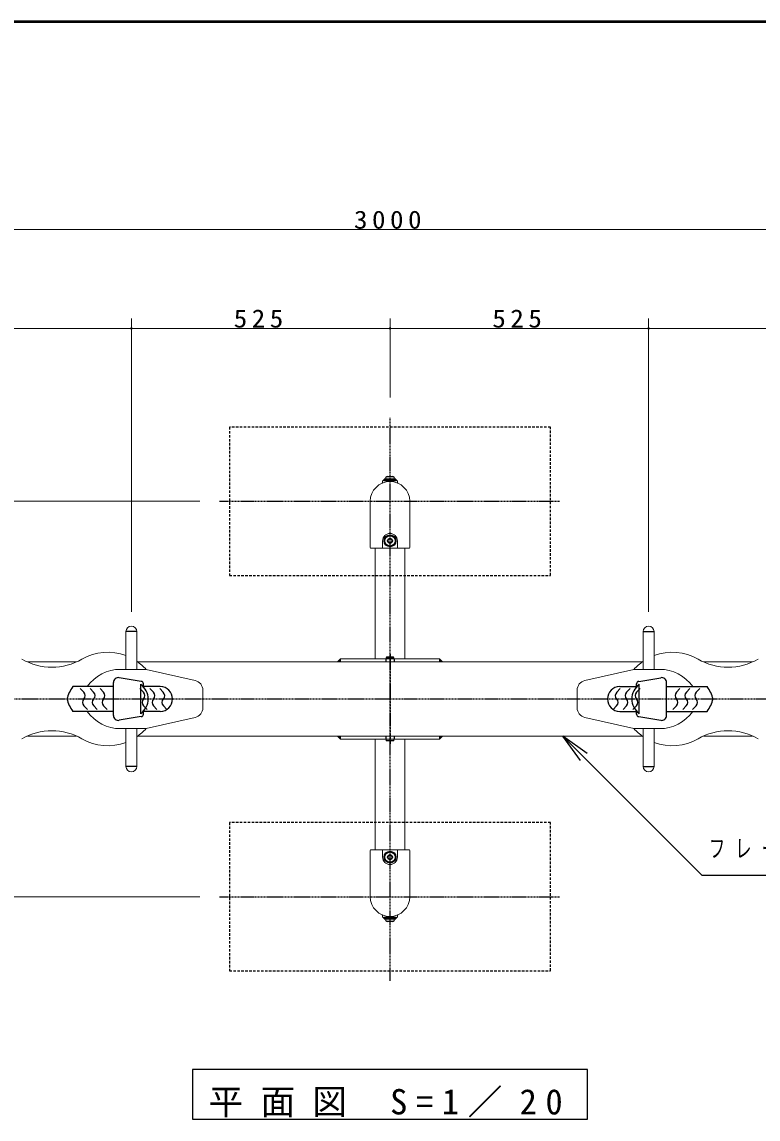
# Model space of a CAD drawing. Units: millimetres at full size, with parts at other scales. Extents: x -7816 to 0, y -1379 to 5340.
# Drawn here: x -6013 to -4523, y 3120 to 5340 of the extents above; entities that cross this region are included whole.
import ezdxf

# ---------------------------------------------------------------- set-up
doc = ezdxf.new("R2010")
doc.units = ezdxf.units.MM
doc.linetypes.add('USER2', pattern=[6, 3, -1, 1, -1])
doc.linetypes.add('USER4', pattern=[8, 5, -3])
for name, color, linetype, lineweight in [('A3図枠', 7, 'Continuous', 25), ('線', 2, 'Continuous', 25), ('補助', 2, 'Continuous', 13)]:
    doc.layers.add(name, color=color, linetype=linetype, lineweight=lineweight)
doc.styles.add('ＭＳ ゴシック', font='')
doc.styles.get('ＭＳ ゴシック').set_extended_font_data('MS Gothic')

# ---------------------------------------------------------------- blocks, each defined once
blk = doc.blocks.new('dimension_origin')
at = {"color": 0, "linetype": 'Continuous', "lineweight": -2}
blk.add_circle((0, 0), 1.25, dxfattribs=at)

msp = doc.modelspace()

# ---------------------------------------------------------------- linework, layer by layer
at = {"layer": 'A3図枠', "lineweight": 50}
msp.add_line((0, 5340), (-7700, 5340), dxfattribs=at)
at = {"layer": '線', "color": 20, "linetype": 'USER2'}
for p, q in [((-5268, 3400), (-5268, 4540)), ((-5613, 4370), (-4923, 4370)), ((-5268, 4061), (-5268, 3879)), ((-6775, 3970), (-3761, 3970)), ((-5613, 3570), (-4923, 3570))]:
    msp.add_line(p, q, dxfattribs=at)
at = {"layer": '線'}
for p, q in [((-5273, 4420.346), (-5263, 4420.346)), ((-5280, 4414.546), (-5256, 4414.546)), ((-5280, 4412.046), (-5280, 4414.546)), ((-5280, 4412.046), (-5256, 4412.046)), ((-5278.5, 4415.546), (-5278.5, 4414.546)), ((-5278.5, 4415.546), (-5257.5, 4415.546)), ((-5278.5, 4414.546), (-5257.5, 4414.546)), ((-5257.5, 4415.546), (-5257.5, 4414.546)), ((-5256, 4414.546), (-5256, 4412.046)), ((-5780.582, 4106.5), (-5802.582, 4106.5)), ((-4755.418, 4106.5), (-4733.418, 4106.5)), ((-5368, 4051), (-5374, 4045)), ((-5276, 4054), (-5260, 4054)), ((-5168, 4051), (-5162, 4045)), ((-5827.911, 3936.788), (-5827.911, 4003.212)), ((-5771.572, 4005.691), (-5816.281, 4013.078)), ((-5772.451, 3940), (-5772.451, 4000)), ((-5767.387, 3995), (-5767.387, 4000.758)), ((-4768.613, 3995), (-4768.613, 4000.758)), ((-4764.428, 4005.691), (-4719.719, 4013.078)), ((-4763.549, 3940), (-4763.549, 4000)), ((-4708.089, 3936.788), (-4708.089, 4003.212)), ((-5827.911, 3995), (-5910.449, 3995)), ((-5888.031, 3984.02), (-5895.102, 3991.091)), ((-5868.031, 3984.02), (-5875.102, 3991.091)), ((-5848.031, 3984.02), (-5855.102, 3991.091)), ((-5767.103, 3984.02), (-5774.174, 3991.091)), ((-5733.238, 3995), (-5767.387, 3995)), ((-5747.103, 3984.02), (-5754.174, 3991.091)), ((-5727.103, 3984.02), (-5734.174, 3991.091)), ((-4808.897, 3984.02), (-4801.826, 3991.091)), ((-4802.762, 3995), (-4768.613, 3995)), ((-4788.897, 3984.02), (-4781.826, 3991.091)), ((-4768.897, 3984.02), (-4761.826, 3991.091)), ((-4708.089, 3995), (-4625.551, 3995)), ((-4687.969, 3984.02), (-4680.898, 3991.091)), ((-4667.969, 3984.02), (-4660.898, 3991.091)), ((-4647.969, 3984.02), (-4640.898, 3991.091)), ((-5887.791, 3955.98), (-5880.72, 3948.909)), ((-5867.791, 3955.98), (-5860.72, 3948.909)), ((-5847.791, 3955.98), (-5840.72, 3948.909)), ((-5766.864, 3955.98), (-5759.793, 3948.909)), ((-5746.864, 3955.98), (-5739.793, 3948.909)), ((-5726.864, 3955.98), (-5719.793, 3948.909)), ((-4809.136, 3955.98), (-4816.207, 3948.909)), ((-4789.136, 3955.98), (-4796.207, 3948.909)), ((-4769.136, 3955.98), (-4776.207, 3948.909)), ((-4688.209, 3955.98), (-4695.28, 3948.909)), ((-4668.209, 3955.98), (-4675.28, 3948.909)), ((-4648.209, 3955.98), (-4655.28, 3948.909)), ((-5827.911, 3945), (-5910.449, 3945)), ((-5771.572, 3934.309), (-5816.281, 3926.922)), ((-5767.387, 3939.242), (-5767.387, 3945)), ((-5733.238, 3945), (-5767.387, 3945)), ((-4802.762, 3945), (-4768.613, 3945)), ((-4768.613, 3939.242), (-4768.613, 3945)), ((-4764.428, 3934.309), (-4719.719, 3926.922)), ((-4708.089, 3945), (-4625.551, 3945)), ((-5368, 3889), (-5374, 3895)), ((-5276, 3886), (-5260, 3886)), ((-5168, 3889), (-5162, 3895)), ((-5780.582, 3833.5), (-5802.582, 3833.5)), ((-4755.418, 3833.5), (-4733.418, 3833.5)), ((-5280, 3525.454), (-5280, 3527.954)), ((-5256, 3527.954), (-5280, 3527.954)), ((-5256, 3525.454), (-5280, 3525.454)), ((-5278.5, 3524.454), (-5278.5, 3525.454)), ((-5257.5, 3525.454), (-5278.5, 3525.454)), ((-5257.5, 3524.454), (-5278.5, 3524.454)), ((-5263, 3519.654), (-5273, 3519.654)), ((-5257.5, 3524.454), (-5257.5, 3525.454)), ((-5256, 3527.954), (-5256, 3525.454))]:
    msp.add_line(p, q, dxfattribs=at)
at = {"layer": '線', "color": 7, "lineweight": 13}
for p, q in [((-5283, 4408.079), (-5283, 4411.046)), ((-5254, 4412.046), (-5282, 4412.046)), ((-5253, 4408.079), (-5253, 4411.046)), ((-5308, 4276.5), (-5308, 4370)), ((-5228, 4276.5), (-5228, 4370)), ((-5283, 4275), (-5283, 4290)), ((-5253, 4275), (-5253, 4290)), ((-5306.5, 4275), (-5229.5, 4275)), ((-5298.25, 4275), (-5298.25, 4051)), ((-5237.75, 4275), (-5237.75, 4051)), ((-5802.582, 4030), (-5802.582, 4106.5)), ((-5780.582, 4030), (-5780.582, 4106.5)), ((-4755.418, 4030), (-4755.418, 4106.5)), ((-4733.418, 4030), (-4733.418, 4106.5)), ((-6002.19, 4045), (-5902.774, 4045)), ((-5778.642, 4045), (-4757.358, 4045)), ((-5368, 4051), (-5368, 4045)), ((-5168, 4051), (-5368, 4051)), ((-5368, 4045), (-5168, 4045)), ((-5276, 4054), (-5275, 4055)), ((-5276, 4051), (-5276, 4054)), ((-5275, 4055), (-5261, 4055)), ((-5260, 4054), (-5261, 4055)), ((-5260, 4051), (-5260, 4054)), ((-5168, 4045), (-5168, 4051)), ((-4633.226, 4045), (-4533.81, 4045)), ((-5761.873, 4030), (-5814.165, 4030)), ((-5662.403, 4007.37), (-5761.873, 4030)), ((-4873.597, 4007.37), (-4774.127, 4030)), ((-4774.127, 4030), (-4721.835, 4030)), ((-5646.84, 3987.869), (-5646.84, 3970)), ((-4889.16, 3987.869), (-4889.16, 3970)), ((-5646.84, 3970), (-5646.84, 3952.131)), ((-4889.16, 3970), (-4889.16, 3952.131)), ((-5662.403, 3932.63), (-5761.873, 3910)), ((-4873.597, 3932.63), (-4774.127, 3910)), ((-5761.873, 3910), (-5814.165, 3910)), ((-5802.582, 3910), (-5802.582, 3833.5)), ((-5780.582, 3910), (-5780.582, 3833.5)), ((-4774.127, 3910), (-4721.835, 3910)), ((-4755.418, 3910), (-4755.418, 3833.5)), ((-4733.418, 3910), (-4733.418, 3833.5)), ((-6002.19, 3895), (-5902.774, 3895)), ((-5778.642, 3895), (-4757.358, 3895)), ((-5368, 3895), (-5368, 3889)), ((-5168, 3895), (-5368, 3895)), ((-5368, 3889), (-5168, 3889)), ((-5298.25, 3889), (-5298.25, 3665)), ((-5276, 3886), (-5276, 3889)), ((-5275, 3885), (-5276, 3886)), ((-5275, 3885), (-5261, 3885)), ((-5261, 3885), (-5260, 3886)), ((-5260, 3886), (-5260, 3889)), ((-5237.75, 3889), (-5237.75, 3665)), ((-5168, 3889), (-5168, 3895)), ((-4633.226, 3895), (-4533.81, 3895)), ((-5308, 3663.5), (-5308, 3570)), ((-5229.5, 3665), (-5306.5, 3665)), ((-5283, 3665), (-5283, 3650)), ((-5253, 3665), (-5253, 3650)), ((-5228, 3663.5), (-5228, 3570)), ((-5283, 3531.921), (-5283, 3528.954)), ((-5253, 3531.921), (-5253, 3528.954)), ((-5282, 3527.954), (-5254, 3527.954))]:
    msp.add_line(p, q, dxfattribs=at)
at = {"layer": '線', "color": 4, "linetype": 'USER4'}
for p, q in [((-5276.2, 4051), (-5276.2, 4045)), ((-5259.8, 4051), (-5259.8, 4045)), ((-5276.2, 3895), (-5276.2, 3889)), ((-5259.8, 3895), (-5259.8, 3889))]:
    msp.add_line(p, q, dxfattribs=at)
for points in [[(-5593, 4220), (-4943, 4220), (-4943, 4520), (-5593, 4520)], [(-5593, 3420), (-4943, 3420), (-4943, 3720), (-5593, 3720)]]:
    msp.add_lwpolyline(points, close=True, dxfattribs=at)
at = {"layer": '線'}
for points in [[(-5270.309, 4294), (-5272.619, 4290), (-5270.309, 4286), (-5265.691, 4286), (-5263.381, 4290), (-5265.691, 4294)], [(-5265.691, 3646), (-5263.381, 3650), (-5265.691, 3654), (-5270.309, 3654), (-5272.619, 3650), (-5270.309, 3646)]]:
    msp.add_lwpolyline(points, close=True, dxfattribs=at)
for centre, radius in [((-5268, 4290), 12), ((-5268, 4290), 10.5), ((-5268, 4290), 5), ((-5268, 3650), 12), ((-5268, 3650), 10.5), ((-5268, 3650), 5)]:
    msp.add_circle(centre, radius, dxfattribs=at)
for centre, radius, start, end in [((-5268, 4409.065), 12.339, 113.90552, 148.31866), ((-5268, 4409.065), 12.339, 31.68134, 66.09448), ((-5817.911, 4003.212), 10, 80.61809, 180), ((-5793.532, 3970), 36.174, 305.64521, 54.35479), ((-5772.387, 4000.758), 5, 0, 80.61809), ((-4742.468, 3970), 36.174, 125.64521, 234.35479), ((-4763.613, 4000.758), 5, 99.38191, 180), ((-4718.089, 4003.212), 10, 0, 99.38191), ((-5843.413, 3948.304), 81.696, 145.13955, 164.5993), ((-5895.102, 3976.949), 10, 315.97846, 45), ((-5875.102, 3976.949), 10, 315.97846, 45), ((-5855.102, 3976.949), 10, 315.97846, 45), ((-5774.174, 3976.949), 10, 315.97846, 45), ((-5754.174, 3976.949), 10, 315.97846, 45), ((-5733.238, 3970), 25, 270, 90), ((-5734.174, 3976.949), 10, 315.97846, 45), ((-4802.762, 3970), 25, 90, 270), ((-4801.826, 3976.949), 10, 135, 224.02154), ((-4781.826, 3976.949), 10, 135, 224.02154), ((-4761.826, 3976.949), 10, 135, 224.02154), ((-4680.898, 3976.949), 10, 135, 224.02154), ((-4660.898, 3976.949), 10, 135, 224.02154), ((-4640.898, 3976.949), 10, 135, 224.02154), ((-4692.587, 3948.304), 81.696, 15.4007, 34.86045), ((-5843.413, 3991.696), 81.696, 195.4007, 214.86045), ((-5880.72, 3963.051), 10, 135.97846, 225), ((-5860.72, 3963.051), 10, 135.97846, 225), ((-5840.72, 3963.051), 10, 135.97846, 225), ((-5759.793, 3963.051), 10, 135.97846, 225), ((-5739.793, 3963.051), 10, 135.97846, 225), ((-5719.793, 3963.051), 10, 135.97846, 225), ((-4816.207, 3963.051), 10, 315, 44.02154), ((-4796.207, 3963.051), 10, 315, 44.02154), ((-4776.207, 3963.051), 10, 315, 44.02154), ((-4695.28, 3963.051), 10, 315, 44.02154), ((-4675.28, 3963.051), 10, 315, 44.02154), ((-4655.28, 3963.051), 10, 315, 44.02154), ((-4692.587, 3991.696), 81.696, 325.13955, 344.5993), ((-5817.911, 3936.788), 10, 180, 279.38191), ((-5772.387, 3939.242), 5, 279.38191, 0), ((-4763.613, 3939.242), 5, 180, 260.61809), ((-4718.089, 3936.788), 10, 260.61809, 0), ((-5268, 3530.935), 12.339, 211.68134, 246.09448), ((-5268, 3530.935), 12.339, 293.90552, 328.31866)]:
    msp.add_arc(centre, radius, start, end, dxfattribs=at)
at = {"layer": '線', "color": 7, "lineweight": 13}
for centre, radius, start, end in [((-5268, 4370), 40, 0, 180), ((-5284.5, 4408.079), 1.5, 293.73074, 0), ((-5282, 4411.046), 1, 90, 180), ((-5254, 4411.046), 1, 0, 90), ((-5251.5, 4408.079), 1.5, 180, 246.26926), ((-5268, 4290), 15, 0, 180), ((-5306.5, 4276.5), 1.5, 180, 270), ((-5229.5, 4276.5), 1.5, 270, 0), ((-5791.582, 4106.5), 11, 0, 180), ((-4744.418, 4106.5), 11, 0, 180), ((-5839.568, 3960.015), 104.568, 69.2862, 119.96081), ((-4696.432, 3960.015), 104.568, 60.03919, 110.7138), ((-5952.482, 4155.897), 121.528, 240.03919, 299.96081), ((-5839.568, 3960.015), 104.568, 42.01152, 55.66094), ((-4696.432, 3960.015), 104.568, 124.33906, 137.98848), ((-4583.518, 4155.897), 121.528, 240.03919, 299.96081), ((-5813.94, 3948.304), 81.696, 89.84247, 145.13955), ((-4722.06, 3948.304), 81.696, 34.86045, 90.15753), ((-5666.84, 3987.869), 20, 0, 77.18319), ((-4869.16, 3987.869), 20, 102.81681, 180), ((-5666.84, 3952.131), 20, 282.81681, 0), ((-4869.16, 3952.131), 20, 180, 257.18319), ((-5813.94, 3991.696), 81.696, 214.86045, 270.15753), ((-4722.06, 3991.696), 81.696, 269.84247, 325.13955), ((-5839.568, 3979.985), 104.568, 304.33906, 317.98848), ((-4696.432, 3979.985), 104.568, 222.01152, 235.66094), ((-5952.482, 3784.103), 121.528, 60.03919, 119.96081), ((-5839.568, 3979.985), 104.568, 240.03919, 290.7138), ((-4696.432, 3979.985), 104.568, 249.2862, 299.96081), ((-4583.518, 3784.103), 121.528, 60.03919, 119.96081), ((-5791.582, 3833.5), 11, 180, 0), ((-4744.418, 3833.5), 11, 180, 0), ((-5306.5, 3663.5), 1.5, 90, 180), ((-5229.5, 3663.5), 1.5, 0, 90), ((-5268, 3650), 15, 180, 0), ((-5268, 3570), 40, 180, 0), ((-5284.5, 3531.921), 1.5, 0, 66.26926), ((-5251.5, 3531.921), 1.5, 113.73074, 180), ((-5282, 3528.954), 1, 180, 270), ((-5254, 3528.954), 1, 270, 0)]:
    msp.add_arc(centre, radius, start, end, dxfattribs=at)
at = {"layer": '補助'}
for p, q in [((-6768, 4920), (-3768, 4920)), ((-5791.582, 4146.5), (-5791.582, 4740)), ((-5791.582, 4146.5), (-5791.582, 4740)), ((-5268, 4580), (-5268, 4740)), ((-5268, 4580), (-5268, 4740)), ((-4744.418, 4146.5), (-4744.418, 4740)), ((-4744.418, 4146.5), (-4744.418, 4740)), ((-6341.582, 4720), (-5791.582, 4720)), ((-5791.582, 4720), (-5268, 4720)), ((-5268, 4720), (-4744.418, 4720)), ((-4744.418, 4720), (-4194.418, 4720)), ((-5653, 4370), (-7080, 4370)), ((-5374, 4045), (-5368, 4045)), ((-5373.5, 4045.5), (-5368, 4045.5)), ((-5373.5, 4045), (-5373.5, 4045.5)), ((-5373, 4046), (-5368, 4046)), ((-5373, 4045), (-5373, 4046)), ((-5372.5, 4046.5), (-5368, 4046.5)), ((-5372.5, 4045), (-5372.5, 4046.5)), ((-5372, 4047), (-5368, 4047)), ((-5372, 4045), (-5372, 4047)), ((-5371.5, 4047.5), (-5368, 4047.5)), ((-5371.5, 4045), (-5371.5, 4047.5)), ((-5371, 4048), (-5368, 4048)), ((-5371, 4045), (-5371, 4048)), ((-5370.5, 4048.5), (-5368, 4048.5)), ((-5370.5, 4045), (-5370.5, 4048.5)), ((-5370, 4049), (-5368, 4049)), ((-5370, 4045), (-5370, 4049)), ((-5369.5, 4049.5), (-5368, 4049.5)), ((-5369.5, 4045), (-5369.5, 4049.5)), ((-5369, 4050), (-5368, 4050)), ((-5369, 4045), (-5369, 4050)), ((-5368.5, 4050.5), (-5368, 4050.5)), ((-5368.5, 4045), (-5368.5, 4050.5)), ((-5368, 4045), (-5368, 4051)), ((-5168, 4045), (-5168, 4051)), ((-5168, 4050.5), (-5167.5, 4050.5)), ((-5168, 4050), (-5167, 4050)), ((-5168, 4049.5), (-5166.5, 4049.5)), ((-5168, 4049), (-5166, 4049)), ((-5168, 4048.5), (-5165.5, 4048.5)), ((-5168, 4048), (-5165, 4048)), ((-5168, 4047.5), (-5164.5, 4047.5)), ((-5168, 4047), (-5164, 4047)), ((-5168, 4046.5), (-5163.5, 4046.5)), ((-5168, 4046), (-5163, 4046)), ((-5168, 4045.5), (-5162.5, 4045.5)), ((-5168, 4045), (-5162, 4045)), ((-5167.5, 4045), (-5167.5, 4050.5)), ((-5167, 4045), (-5167, 4050)), ((-5166.5, 4045), (-5166.5, 4049.5)), ((-5166, 4045), (-5166, 4049)), ((-5165.5, 4045), (-5165.5, 4048.5)), ((-5165, 4045), (-5165, 4048)), ((-5164.5, 4045), (-5164.5, 4047.5)), ((-5164, 4045), (-5164, 4047)), ((-5163.5, 4045), (-5163.5, 4046.5)), ((-5163, 4045), (-5163, 4046)), ((-5162.5, 4045), (-5162.5, 4045.5)), ((-5374, 3895), (-5368, 3895)), ((-5373.5, 3894.5), (-5373.5, 3895)), ((-5373.5, 3894.5), (-5368, 3894.5)), ((-5373, 3894), (-5373, 3895)), ((-5373, 3894), (-5368, 3894)), ((-5372.5, 3893.5), (-5372.5, 3895)), ((-5372.5, 3893.5), (-5368, 3893.5)), ((-5372, 3893), (-5372, 3895)), ((-5372, 3893), (-5368, 3893)), ((-5371.5, 3892.5), (-5371.5, 3895)), ((-5371.5, 3892.5), (-5368, 3892.5)), ((-5371, 3892), (-5371, 3895)), ((-5371, 3892), (-5368, 3892)), ((-5370.5, 3891.5), (-5370.5, 3895)), ((-5370.5, 3891.5), (-5368, 3891.5)), ((-5370, 3891), (-5370, 3895)), ((-5370, 3891), (-5368, 3891)), ((-5369.5, 3890.5), (-5369.5, 3895)), ((-5369.5, 3890.5), (-5368, 3890.5)), ((-5369, 3890), (-5369, 3895)), ((-5369, 3890), (-5368, 3890)), ((-5368.5, 3889.5), (-5368.5, 3895)), ((-5368.5, 3889.5), (-5368, 3889.5)), ((-5368, 3889), (-5368, 3895)), ((-5168, 3895), (-5162, 3895)), ((-5168, 3889), (-5168, 3895)), ((-5168, 3894.5), (-5162.5, 3894.5)), ((-5168, 3894), (-5163, 3894)), ((-5168, 3893.5), (-5163.5, 3893.5)), ((-5168, 3893), (-5164, 3893)), ((-5168, 3892.5), (-5164.5, 3892.5)), ((-5168, 3892), (-5165, 3892)), ((-5168, 3891.5), (-5165.5, 3891.5)), ((-5168, 3891), (-5166, 3891)), ((-5168, 3890.5), (-5166.5, 3890.5)), ((-5168, 3890), (-5167, 3890)), ((-5168, 3889.5), (-5167.5, 3889.5)), ((-5167.5, 3889.5), (-5167.5, 3895)), ((-5167, 3890), (-5167, 3895)), ((-5166.5, 3890.5), (-5166.5, 3895)), ((-5166, 3891), (-5166, 3895)), ((-5165.5, 3891.5), (-5165.5, 3895)), ((-5165, 3892), (-5165, 3895)), ((-5164.5, 3892.5), (-5164.5, 3895)), ((-5164, 3893), (-5164, 3895)), ((-5163.5, 3893.5), (-5163.5, 3895)), ((-5163, 3894), (-5163, 3895)), ((-5162.5, 3894.5), (-5162.5, 3895)), ((-5653, 3570), (-7080, 3570))]:
    msp.add_line(p, q, dxfattribs=at)
at = {"layer": '補助', "lineweight": 25}
for p, q in [((-4882.645, 3845.503), (-4918, 3895)), ((-4868.503, 3859.645), (-4918, 3895)), ((-4918, 3895), (-4875.574, 3852.574)), ((-4875.574, 3852.574), (-4636.5, 3613.5)), ((-4636.5, 3613.5), (-4616.5, 3613.5)), ((-4616.5, 3613.5), (-4386.219, 3613.5))]:
    msp.add_line(p, q, dxfattribs=at)
msp.add_lwpolyline([(-5668, 3220), (-5668, 3120), (-4868, 3120), (-4868, 3220)], close=True, dxfattribs=at)

# ---------------------------------------------------------------- block references
at = {"layer": '補助', "xscale": 1.33, "yscale": 1.33}
for p in [(-5791.582, 4720), (-5268, 4720), (-4744.418, 4720)]:
    msp.add_blockref('dimension_origin', p, dxfattribs=at)
at = {"layer": '補助', "xscale": 1.33, "yscale": 1.33, "rotation": 180}
for p in [(-5791.582, 4720), (-5268, 4720), (-4744.418, 4720)]:
    msp.add_blockref('dimension_origin', p, dxfattribs=at)

# ---------------------------------------------------------------- texts
at = {"layer": '補助', "style": 'ＭＳ ゴシック'}
for s, insert, char_height, attachment_point in [('\\T1.33;\\W1.1;3000', (-5268, 4921), 36.66, 8), ('\\T1.33;\\W1.1;525', (-5529.791, 4721), 36.66, 8), ('\\T1.33;\\W1.1;525', (-5006.209, 4721), 36.66, 8), ('\\T1.64;\\W0.65;フレーム', (-4622, 3686), 36.66, 1), ('\\T1.5;平面図\\~S=1／20', (-5268, 3123.333), 51.32, 8)]:
    msp.add_mtext(s, dxfattribs=dict(at, insert=insert, char_height=char_height, attachment_point=attachment_point))

doc.saveas('drawing.dxf')
